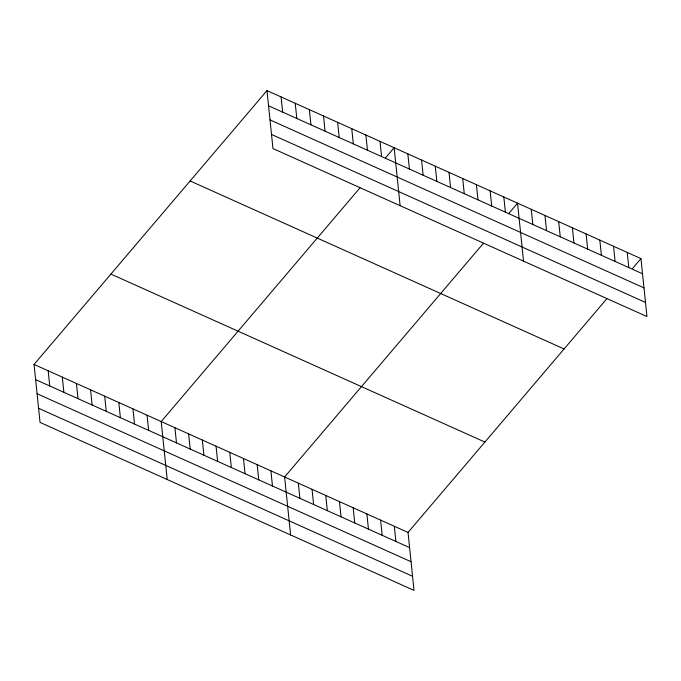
<?xml version="1.0" encoding="UTF-8"?>
<svg xmlns="http://www.w3.org/2000/svg" width="681" height="681" viewBox="0 0 681 681"><rect width="100%" height="100%" fill="white"/><g stroke="black" fill="none" stroke-linecap="round" stroke-linejoin="round"><path stroke-width="1.02" d="M606.797 298.755L408.03 532.431L414.014 590.393L40.043 422.407L34.05 364.437L266.986 90.607L640.957 258.593L646.95 316.563L272.97 148.569L266.986 90.607M359.968 187.879L161.201 421.556L167.194 479.526M385.591 157.762L394.137 147.717L400.122 205.688M483.382 243.321L284.615 476.989L290.608 534.96M509.005 213.196L517.543 203.159L523.536 261.121M632.419 268.629L640.957 258.593M268.552 105.785L642.532 273.771M270.008 119.899L643.988 287.893M271.515 134.455L645.494 302.441M190.118 180.967L564.089 348.961M110.918 274.077L484.898 442.063M34.05 364.437L408.03 532.431M35.616 379.615L409.596 547.609M37.08 393.737L411.052 561.731M38.579 408.285L412.558 576.279M627.244 252.43L628.818 267.607M613.538 246.275L615.105 261.453M599.825 240.112L601.391 255.29M586.111 233.949L587.677 249.135M572.398 227.794L573.964 242.972M558.684 221.631L560.25 236.809M544.97 215.477L546.537 230.655M531.257 209.314L532.831 224.492M503.838 196.996L505.404 212.174M490.124 190.833L491.691 206.011M476.411 184.679L477.977 199.856M462.697 178.516L464.263 193.693M448.983 172.361L450.55 187.539M435.27 166.198L436.844 181.376M421.556 160.035L423.131 175.213M407.851 153.88L409.417 169.058M380.007 141.376L381.573 156.553M365.876 135.025L367.451 150.203M394.316 526.268L395.882 541.446M351.754 128.683L353.32 143.861M380.602 520.105L382.169 535.283M337.623 122.333L339.189 137.511M366.889 513.951L368.455 529.128M323.492 115.991L325.067 131.169M353.175 507.788L354.75 522.965M309.37 109.641L310.936 124.819M339.461 501.633L341.036 516.811M295.239 103.299L296.805 118.477M325.756 495.47L327.323 510.648M281.108 96.949L282.675 112.127M312.043 489.307L313.609 504.493M298.329 483.152L299.895 498.33M270.902 470.835L272.468 486.013M257.188 464.672L258.754 479.85M243.475 458.509L245.049 473.695M229.761 452.354L231.336 467.532M216.056 446.191L217.622 461.369M202.342 440.037L203.908 455.214M188.628 433.874L190.195 449.051M174.915 427.719L176.481 442.897M147.07 415.206L148.645 430.392M132.948 408.864L134.515 424.042M118.817 402.514L120.384 417.691M104.687 396.172L106.262 411.35M90.564 389.821L92.131 404.999M76.434 383.48L78 398.657M62.303 377.129L63.878 392.307M48.181 370.787L49.747 385.965"/></g></svg>
